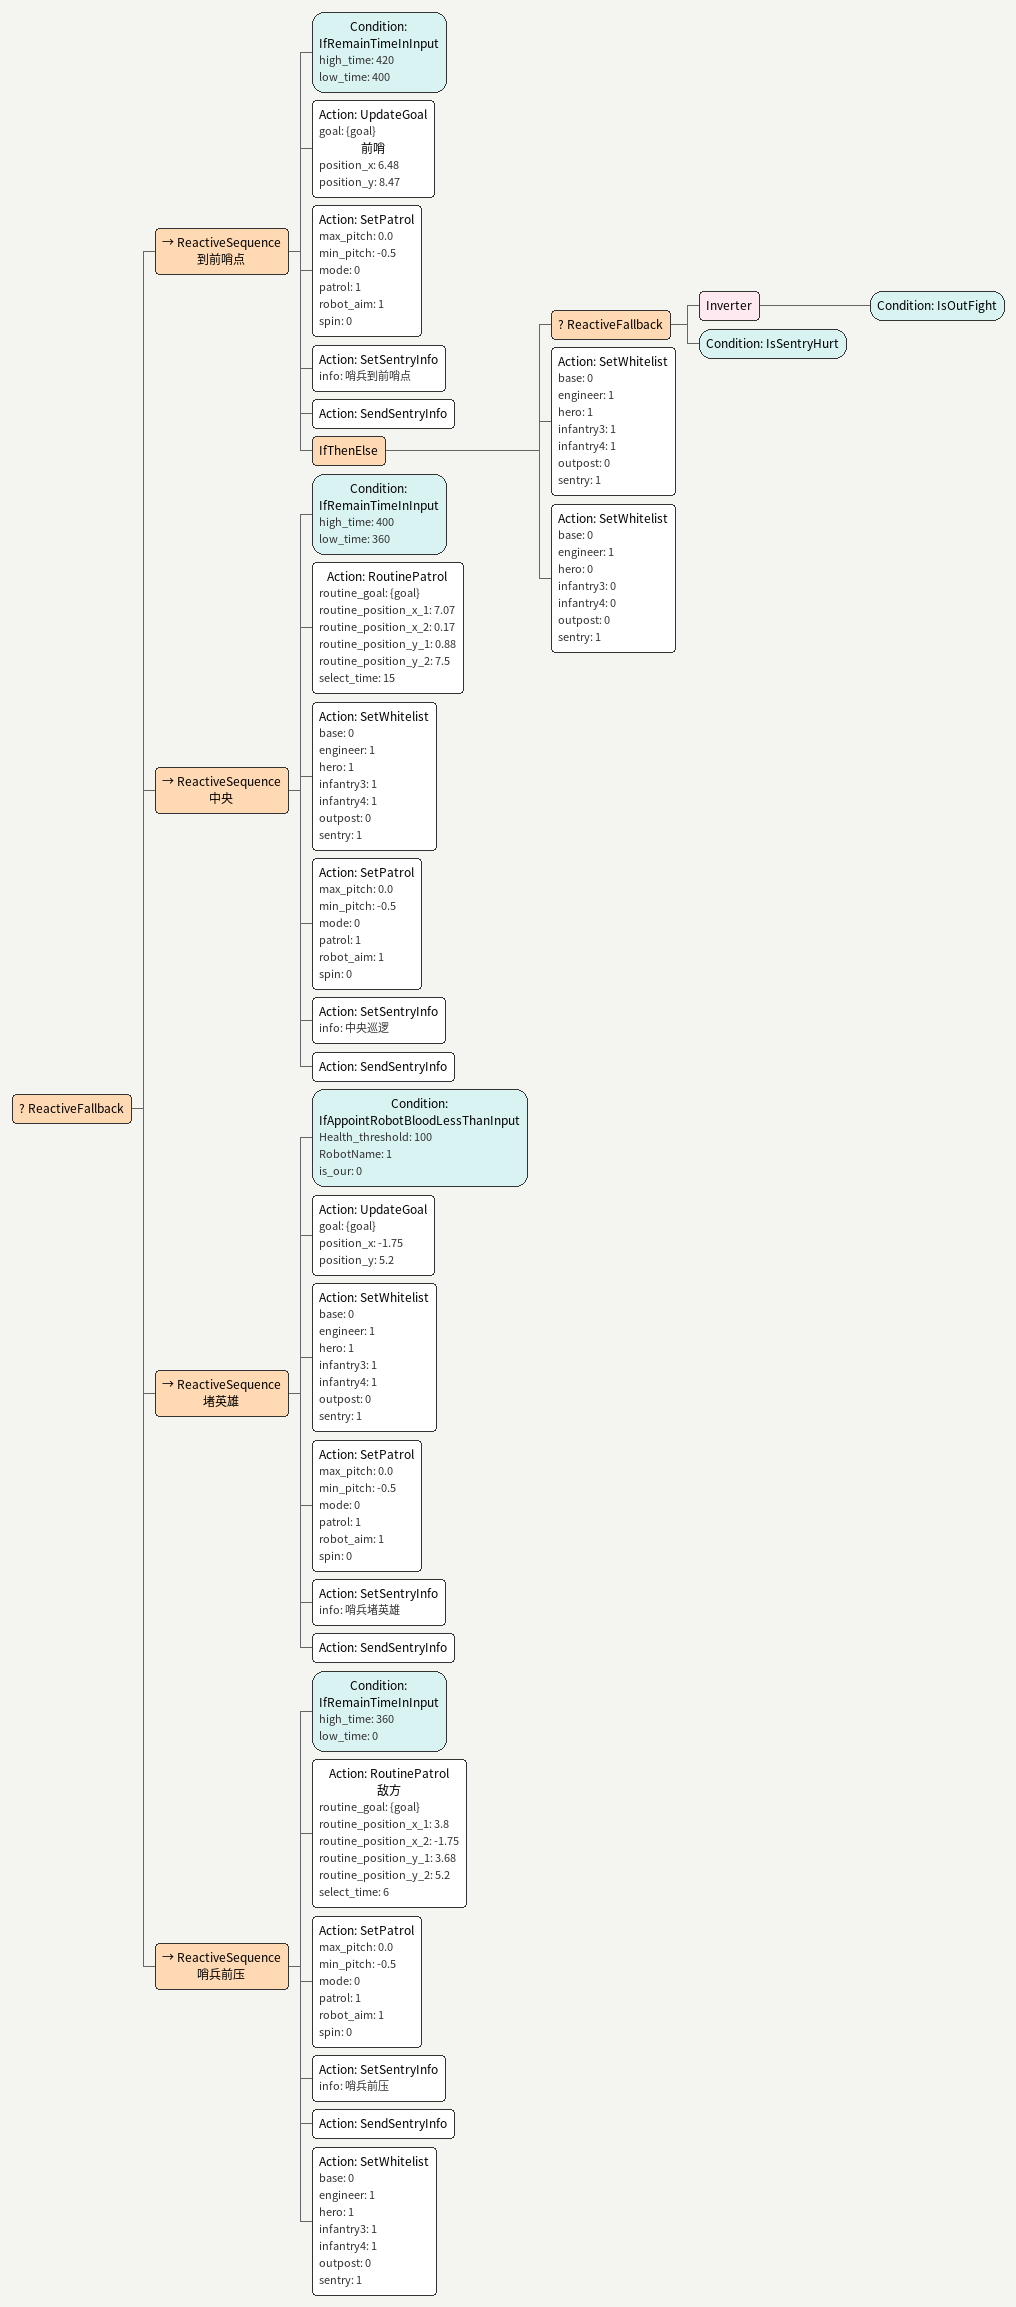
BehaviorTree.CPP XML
<ReactiveFallback>
    <ReactiveSequence name="到前哨点">
        <Condition ID="IfRemainTimeInInput" high_time="420" low_time="400"/>
        <Action ID="UpdateGoal" goal="{goal}" name="前哨" position_x="6.48" position_y="8.47"/>
        <Action ID="SetPatrol" max_pitch="0.0" min_pitch="-0.5" mode="0" patrol="1" robot_aim="1" spin="0"/>
        <Action ID="SetSentryInfo" info="哨兵到前哨点"/>
        <Action ID="SendSentryInfo"/>
        <IfThenElse>
            <ReactiveFallback>
                <Inverter>
                    <Condition ID="IsOutFight"/>
                </Inverter>
                <Condition ID="IsSentryHurt"/>
            </ReactiveFallback>
            <Action ID="SetWhitelist" base="0" engineer="1" hero="1" infantry3="1" infantry4="1" outpost="0" sentry="1"/>
            <Action ID="SetWhitelist" base="0" engineer="1" hero="0" infantry3="0" infantry4="0" outpost="0" sentry="1"/>
        </IfThenElse>
    </ReactiveSequence>
    <ReactiveSequence name="中央">
        <Condition ID="IfRemainTimeInInput" high_time="400" low_time="360"/>
        <Action ID="RoutinePatrol" routine_goal="{goal}" routine_position_x_1="7.07" routine_position_x_2="0.17" routine_position_y_1="0.88" routine_position_y_2="7.5" select_time="15"/>
        <Action ID="SetWhitelist" base="0" engineer="1" hero="1" infantry3="1" infantry4="1" outpost="0" sentry="1"/>
        <Action ID="SetPatrol" max_pitch="0.0" min_pitch="-0.5" mode="0" patrol="1" robot_aim="1" spin="0"/>
        <Action ID="SetSentryInfo" info="中央巡逻"/>
        <Action ID="SendSentryInfo"/>
    </ReactiveSequence>
    <ReactiveSequence name="堵英雄">
        <Condition Health_threshold="100" ID="IfAppointRobotBloodLessThanInput" RobotName="1" is_our="0"/>
        <Action ID="UpdateGoal" goal="{goal}" position_x="-1.75" position_y="5.2"/>
        <Action ID="SetWhitelist" base="0" engineer="1" hero="1" infantry3="1" infantry4="1" outpost="0" sentry="1"/>
        <Action ID="SetPatrol" max_pitch="0.0" min_pitch="-0.5" mode="0" patrol="1" robot_aim="1" spin="0"/>
        <Action ID="SetSentryInfo" info="哨兵堵英雄"/>
        <Action ID="SendSentryInfo"/>
    </ReactiveSequence>
    <ReactiveSequence name="哨兵前压">
        <Condition ID="IfRemainTimeInInput" high_time="360" low_time="0"/>
        <Action ID="RoutinePatrol" name="敌方" routine_goal="{goal}" routine_position_x_1="3.8" routine_position_x_2="-1.75" routine_position_y_1="3.68" routine_position_y_2="5.2" select_time="6"/>
        <Action ID="SetPatrol" max_pitch="0.0" min_pitch="-0.5" mode="0" patrol="1" robot_aim="1" spin="0"/>
        <Action ID="SetSentryInfo" info="哨兵前压"/>
        <Action ID="SendSentryInfo"/>
        <Action ID="SetWhitelist" base="0" engineer="1" hero="1" infantry3="1" infantry4="1" outpost="0" sentry="1"/>
    </ReactiveSequence>
</ReactiveFallback>
